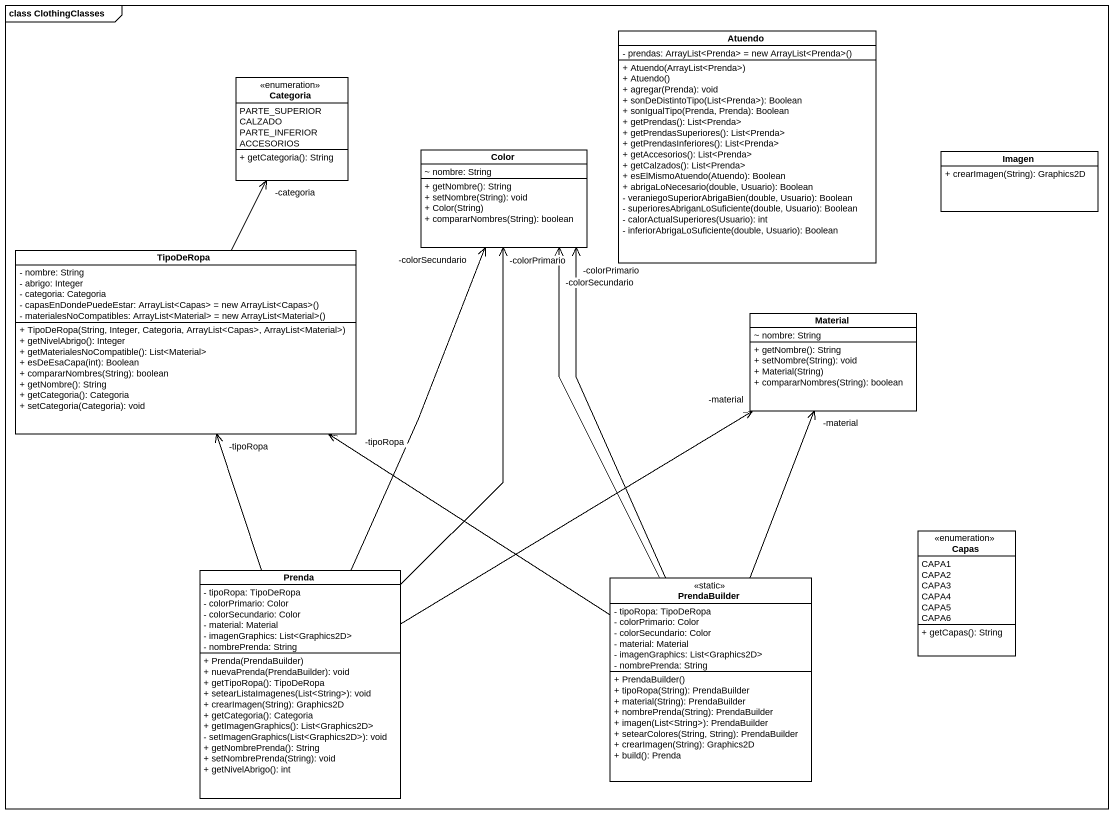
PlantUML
@startuml
mainframe class ClothingClasses
hide circle
hide empty members
skinparam classAttributeIconSize 0
class Atuendo {
  {field} - prendas: ArrayList<Prenda> = new ArrayList<Prenda>()
  + Atuendo(ArrayList<Prenda>)
  + Atuendo()
  + agregar(Prenda): void
  + sonDeDistintoTipo(List<Prenda>): Boolean
  + sonIgualTipo(Prenda, Prenda): Boolean
  + getPrendas(): List<Prenda>
  + getPrendasSuperiores(): List<Prenda>
  + getPrendasInferiores(): List<Prenda>
  + getAccesorios(): List<Prenda>
  + getCalzados(): List<Prenda>
  + esElMismoAtuendo(Atuendo): Boolean
  + abrigaLoNecesario(double, Usuario): Boolean
  - veraniegoSuperiorAbrigaBien(double, Usuario): Boolean
  - superioresAbriganLoSuficiente(double, Usuario): Boolean
  - calorActualSuperiores(Usuario): int
  - inferiorAbrigaLoSuficiente(double, Usuario): Boolean
}
enum Categoria {
  PARTE_SUPERIOR
  CALZADO
  PARTE_INFERIOR
  ACCESORIOS
  + getCategoria(): String
}
class Color {
  ~ nombre: String
  + getNombre(): String
  + setNombre(String): void
  + Color(String)
  + compararNombres(String): boolean
}
class Imagen {
  + crearImagen(String): Graphics2D
}
class TipoDeRopa {
  - nombre: String
  - abrigo: Integer
  - categoria: Categoria
  {field} - capasEnDondePuedeEstar: ArrayList<Capas> = new ArrayList<Capas>()
  {field} - materialesNoCompatibles: ArrayList<Material> = new ArrayList<Material>()
  + TipoDeRopa(String, Integer, Categoria, ArrayList<Capas>, ArrayList<Material>)
  + getNivelAbrigo(): Integer
  + getMaterialesNoCompatible(): List<Material>
  + esDeEsaCapa(int): Boolean
  + compararNombres(String): boolean
  + getNombre(): String
  + getCategoria(): Categoria
  + setCategoria(Categoria): void
}
class Material {
  ~ nombre: String
  + getNombre(): String
  + setNombre(String): void
  + Material(String)
  + compararNombres(String): boolean
}
enum Capas {
  CAPA1
  CAPA2
  CAPA3
  CAPA4
  CAPA5
  CAPA6
  + getCapas(): String
}
class Prenda {
  - tipoRopa: TipoDeRopa
  - colorPrimario: Color
  - colorSecundario: Color
  - material: Material
  - imagenGraphics: List<Graphics2D>
  - nombrePrenda: String
  + Prenda(PrendaBuilder)
  + nuevaPrenda(PrendaBuilder): void
  + getTipoRopa(): TipoDeRopa
  + setearListaImagenes(List<String>): void
  + crearImagen(String): Graphics2D
  + getCategoria(): Categoria
  + getImagenGraphics(): List<Graphics2D>
  - setImagenGraphics(List<Graphics2D>): void
  + getNombrePrenda(): String
  + setNombrePrenda(String): void
  + getNivelAbrigo(): int
}
class PrendaBuilder <<static>> {
  - tipoRopa: TipoDeRopa
  - colorPrimario: Color
  - colorSecundario: Color
  - material: Material
  - imagenGraphics: List<Graphics2D>
  - nombrePrenda: String
  + PrendaBuilder()
  + tipoRopa(String): PrendaBuilder
  + material(String): PrendaBuilder
  + nombrePrenda(String): PrendaBuilder
  + imagen(List<String>): PrendaBuilder
  + setearColores(String, String): PrendaBuilder
  + crearImagen(String): Graphics2D
  + build(): Prenda
}
TipoDeRopa -up-> "-categoria" Categoria
Prenda -up-> "-colorPrimario" Color
Prenda -up-> "-colorSecundario" Color
Prenda -up-> "-tipoRopa" TipoDeRopa
Prenda -up-> "-material" Material
PrendaBuilder -up-> "-colorPrimario" Color
PrendaBuilder -up-> "-colorSecundario" Color
PrendaBuilder -up-> "-tipoRopa" TipoDeRopa
PrendaBuilder -up-> "-material" Material
@enduml
